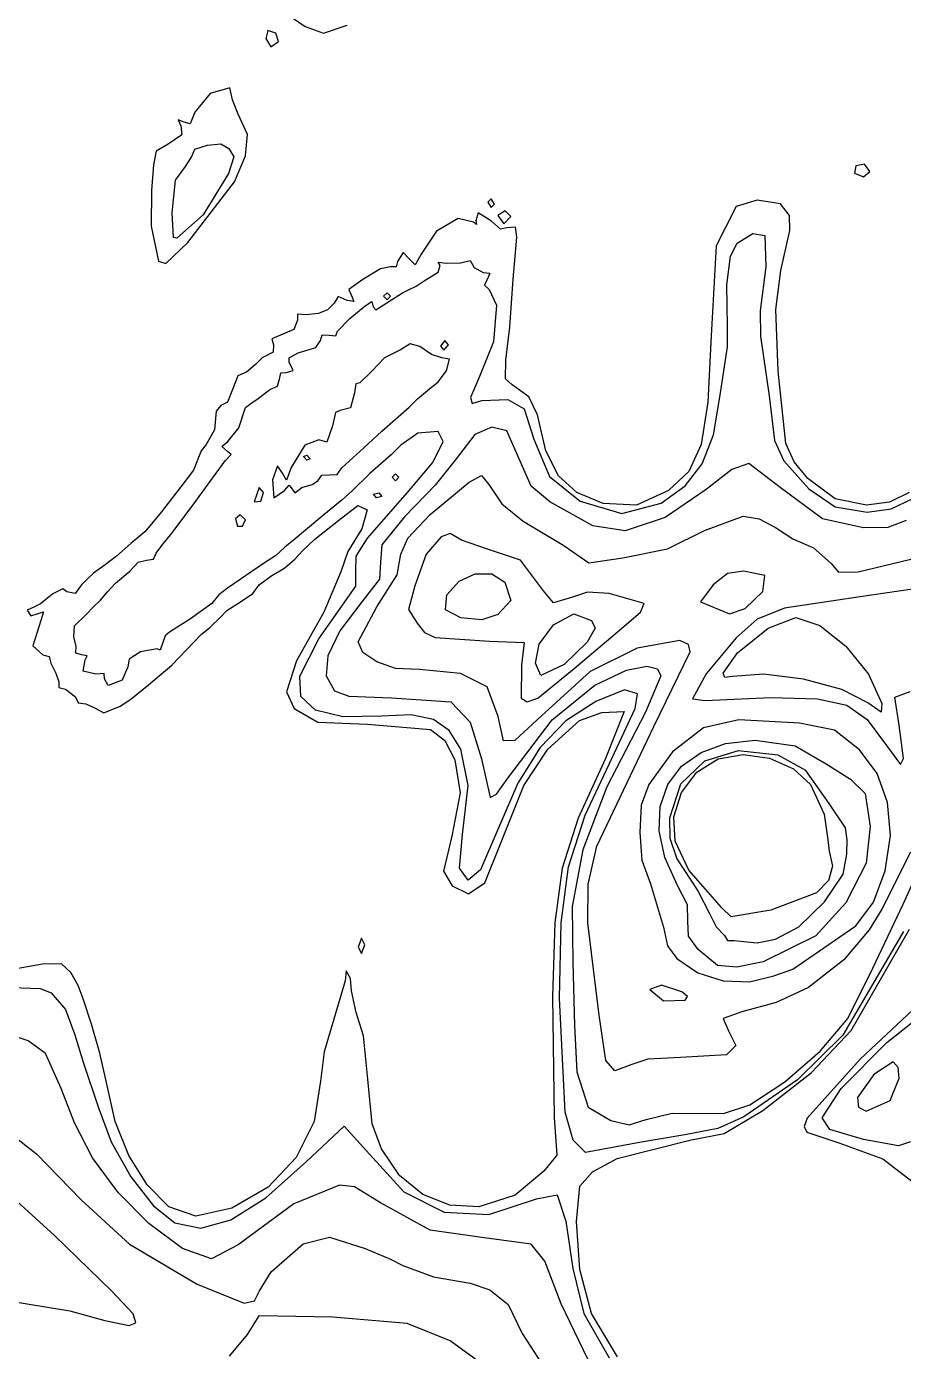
# Model space of a CAD drawing. Extents: x 7 to 148, y 2 to 114.
# Drawn here: x 38.09 to 59.85, y 20.83 to 53.68 of the extents above; entities that cross this region are included whole.
import ezdxf

# ---------------------------------------------------------------- set-up
doc = ezdxf.new("R2010")
doc.units = 0

msp = doc.modelspace()

# ---------------------------------------------------------------- linework, layer by layer
at = {"layer": 'Image'}
for p, q in [((44.68796, 53.895171), (45.002229, 53.676271)), ((44.077762, 53.578804), (44.026611, 53.382099)), ((44.271782, 53.516349), (44.077762, 53.578804)), ((45.002229, 53.676271), (45.453015, 53.514683)), ((45.453015, 53.514683), (46.04525, 53.712336)), ((44.026611, 53.382099), (44.150725, 53.171888)), ((44.150725, 53.171888), (44.337938, 53.305979)), ((44.337938, 53.305979), (44.271782, 53.516349)), ((44.337938, 53.305979), (44.337938, 53.305979)), ((42.648252, 52.015204), (42.26261, 51.55899)), ((43.128945, 52.161628), (42.648252, 52.015204)), ((43.201816, 51.864115), (43.128945, 52.161628)), ((43.337947, 51.509495), (43.201816, 51.864115)), ((41.995691, 51.306025), (41.853504, 51.364215)), ((41.853504, 51.364215), (41.9124, 51.220909)), ((42.151011, 51.266451), (41.995691, 51.306025)), ((42.26261, 51.55899), (42.151011, 51.266451)), ((43.567004, 51.000551), (43.337947, 51.509495)), ((41.94326, 50.989718), (41.604843, 50.758537)), ((41.9124, 51.220909), (41.94326, 50.989718)), ((43.518021, 50.471148), (43.567004, 51.000551)), ((41.604843, 50.758537), (41.306267, 50.584853)), ((42.179488, 50.437711), (42.267444, 50.640341)), ((42.267444, 50.640341), (42.577662, 50.74131)), ((42.577662, 50.74131), (42.910739, 50.771297)), ((42.910739, 50.771297), (43.111085, 50.652259)), ((43.111085, 50.652259), (43.229495, 50.45142)), ((41.306267, 50.584853), (41.236377, 50.249437)), ((42.03246, 50.207103), (42.179488, 50.437711)), ((43.229495, 50.45142), (43.101137, 50.031161)), ((43.244209, 49.827401), (43.518021, 50.471148)), ((41.236377, 50.249437), (41.192766, 49.614437)), ((41.781959, 49.8725), (42.03246, 50.207103)), ((43.101137, 50.031161), (42.470236, 49.008842)), ((58.663749, 50.225705), (58.627034, 50.045147)), ((58.627034, 50.045147), (58.852156, 49.956133)), ((58.879901, 50.263338), (58.663749, 50.225705)), ((58.852156, 49.956133), (59.012592, 50.082763)), ((59.012592, 50.082763), (58.879901, 50.263338)), ((59.012592, 50.082763), (59.012592, 50.082763)), ((41.192766, 49.614437), (41.178691, 48.72945)), ((41.702967, 49.06297), (41.781959, 49.8725)), ((42.09175, 48.323272), (43.244209, 49.827401)), ((49.614604, 49.402771), (49.529938, 49.323102)), ((49.529938, 49.323102), (49.614604, 49.191105)), ((49.699271, 49.270776), (49.614604, 49.402771)), ((56.214048, 49.370823), (55.692266, 49.216825)), ((56.796286, 49.283756), (56.214048, 49.370823)), ((57.020261, 48.996024), (56.796286, 49.283756)), ((41.732608, 48.450272), (41.702967, 49.06297)), ((42.470236, 49.008842), (41.815888, 48.429106)), ((49.296874, 49.063413), (49.232845, 48.865003)), ((49.62537, 48.854261), (49.296874, 49.063413)), ((49.614604, 49.191105), (49.699271, 49.270776)), ((49.699271, 49.270776), (49.699271, 49.270776)), ((49.959478, 49.106438), (49.783937, 48.993551)), ((49.783937, 48.993551), (49.927246, 48.786555)), ((49.927246, 48.786555), (50.107644, 48.965288)), ((50.107644, 48.965288), (49.959478, 49.106438)), ((50.107644, 48.965288), (50.107644, 48.965288)), ((55.692266, 49.216825), (55.200197, 48.238923)), ((57.026728, 48.620121), (57.020261, 48.996024)), ((41.178691, 48.72945), (41.363544, 47.857606)), ((48.792904, 48.919729), (48.259937, 48.607546)), ((49.179352, 48.831235), (48.792904, 48.919729)), ((49.254111, 48.774349), (49.179352, 48.831235)), ((49.232845, 48.865003), (49.254111, 48.774349)), ((49.851307, 48.653088), (49.62537, 48.854261)), ((50.001861, 48.688273), (49.851307, 48.653088)), ((50.222839, 48.704933), (50.001861, 48.688273)), ((50.250027, 48.455934), (50.222839, 48.704933)), ((41.540198, 47.801793), (42.09175, 48.323272)), ((41.815888, 48.429106), (41.732595, 48.450272)), ((41.732595, 48.450272), (41.732608, 48.450272)), ((42.09175, 48.323272), (42.09175, 48.323272)), ((48.259937, 48.607546), (47.878937, 48.038115)), ((50.162177, 47.413078), (50.250027, 48.455934)), ((55.556547, 47.988096), (55.715428, 48.307265)), ((55.715428, 48.307265), (56.10694, 48.549684)), ((56.10694, 48.549684), (56.405775, 48.497521)), ((56.405775, 48.497521), (56.432491, 47.720614)), ((56.803565, 47.628041), (57.026728, 48.620121)), ((47.434438, 48.072802), (47.292772, 47.856995)), ((47.582604, 47.921069), (47.434438, 48.072802)), ((47.878937, 48.038115), (47.730771, 47.768534)), ((55.200197, 48.238923), (55.07433, 46.00629)), ((55.464294, 47.278506), (55.556547, 47.988096)), ((41.363544, 47.857606), (41.540198, 47.801793)), ((46.867039, 47.673708), (46.43447, 47.410731)), ((47.111509, 47.718332), (46.867039, 47.673708)), ((47.261225, 47.71682), (47.111509, 47.718332)), ((47.292772, 47.856995), (47.261225, 47.71682)), ((47.730771, 47.768534), (47.582604, 47.921069)), ((48.352702, 47.751784), (48.301172, 47.834717)), ((48.301172, 47.834717), (48.517834, 47.814344)), ((48.304071, 47.585841), (48.352702, 47.751784)), ((48.517834, 47.814344), (48.856021, 47.818948)), ((48.856021, 47.818948), (49.095715, 47.876354)), ((49.095715, 47.876354), (49.191242, 47.70445)), ((49.191242, 47.70445), (49.419842, 47.582445)), ((56.432491, 47.720614), (56.287356, 46.633341)), ((46.43447, 47.410731), (46.081613, 47.155157)), ((47.751911, 47.242173), (47.957346, 47.376788)), ((47.957346, 47.376788), (48.304071, 47.585841)), ((49.419842, 47.582445), (49.57965, 47.561282)), ((49.546842, 47.480845), (49.449211, 47.267751)), ((49.57965, 47.561282), (49.546842, 47.480845)), ((50.082554, 46.227746), (50.162177, 47.413078)), ((56.67722, 46.660206), (56.803565, 47.628041)), ((45.822145, 46.983399), (45.71994, 46.820404)), ((46.040262, 46.88955), (45.822145, 46.983399)), ((46.081613, 47.155157), (46.164439, 46.966052)), ((46.752081, 46.651436), (47.413244, 47.073208)), ((46.947608, 46.989774), (47.032274, 47.074441)), ((47.032274, 46.905108), (46.947608, 46.989774)), ((46.947608, 46.989774), (46.947608, 46.989774)), ((47.032274, 47.074441), (47.116941, 46.989774)), ((47.116941, 46.989774), (47.032274, 46.905108)), ((47.413244, 47.073208), (47.582578, 47.159118)), ((47.582578, 47.159118), (47.751911, 47.242173)), ((49.449211, 47.267751), (49.567056, 47.159112)), ((49.567056, 47.159112), (49.746967, 46.771678)), ((55.481042, 46.250241), (55.464294, 47.278506)), ((45.555602, 46.651071), (45.335876, 46.561449)), ((45.71994, 46.820404), (45.555602, 46.651071)), ((46.205362, 46.858808), (46.040262, 46.88955)), ((46.106752, 46.436677), (46.491998, 46.754634)), ((46.164439, 46.966052), (46.205362, 46.858808)), ((46.491998, 46.754634), (46.656873, 46.859306)), ((46.656873, 46.859306), (46.689962, 46.729935)), ((46.689962, 46.729935), (46.752081, 46.651436)), ((49.746967, 46.771678), (49.674488, 45.865081)), ((56.73276, 45.13002), (56.67722, 46.660206)), ((44.812026, 46.401331), (44.718535, 46.170345)), ((44.812782, 46.5469), (44.812026, 46.401331)), ((45.022203, 46.528553), (44.812782, 46.5469)), ((45.335876, 46.561449), (45.022203, 46.528553)), ((45.80458, 46.122254), (46.106752, 46.436677)), ((56.287356, 46.633341), (56.299606, 45.998342)), ((44.718535, 46.170345), (44.173549, 45.934804)), ((45.381247, 45.898298), (45.421212, 46.033074)), ((45.421212, 46.033074), (45.592913, 46.023686)), ((45.592913, 46.023686), (45.761291, 46.012451)), ((45.761291, 46.012451), (45.80458, 46.122254)), ((49.98007, 45.403864), (50.082554, 46.227746)), ((55.07433, 46.00629), (54.993829, 44.368346)), ((55.476253, 45.740998), (55.481042, 46.250241)), ((56.299606, 45.998342), (56.515463, 44.523278)), ((44.173549, 45.934804), (44.217108, 45.782897)), ((44.217108, 45.782897), (44.209055, 45.60463)), ((44.830113, 45.586995), (45.264587, 45.719786)), ((45.264587, 45.719786), (45.381247, 45.898298)), ((47.609623, 45.812514), (47.363979, 45.664287)), ((47.849129, 45.743173), (47.609623, 45.812514)), ((48.136252, 45.545082), (47.849129, 45.743173)), ((48.469304, 45.89051), (48.357687, 45.756831)), ((48.357687, 45.756831), (48.442353, 45.653582)), ((48.442353, 45.653582), (48.556272, 45.790332)), ((48.556272, 45.790332), (48.469304, 45.89051)), ((48.556272, 45.790332), (48.556272, 45.790332)), ((49.674488, 45.865081), (49.324978, 45.001986)), ((55.288557, 44.492116), (55.476253, 45.740998)), ((43.931576, 45.465739), (43.772609, 45.302031)), ((44.209055, 45.60463), (43.931576, 45.465739)), ((44.603683, 45.462374), (44.830113, 45.586995)), ((44.608106, 45.358395), (44.603683, 45.462374)), ((44.699643, 45.153823), (44.608106, 45.358395)), ((46.970494, 45.466197), (46.65269, 45.129885)), ((47.363979, 45.664287), (46.970494, 45.466197)), ((48.391934, 45.465776), (48.136252, 45.545082)), ((48.583629, 45.431663), (48.391934, 45.465776)), ((48.505655, 45.139744), (48.583629, 45.431663)), ((49.970032, 44.942442), (49.98007, 45.403864)), ((43.333072, 45.016273), (43.198551, 44.682573)), ((43.542139, 45.111531), (43.333072, 45.016273)), ((43.772609, 45.302031), (43.542139, 45.111531)), ((44.365248, 44.935912), (44.398962, 45.096053)), ((44.398962, 45.096053), (44.534581, 45.102588)), ((44.534581, 45.102588), (44.699643, 45.153823)), ((46.65269, 45.129885), (46.354635, 44.842609)), ((48.296968, 44.87311), (48.505655, 45.139744)), ((56.928162, 43.33967), (56.73276, 45.13002)), ((43.198551, 44.682573), (43.072822, 44.364448)), ((44.122253, 44.676356), (44.314824, 44.758646)), ((44.314824, 44.758646), (44.365248, 44.935912)), ((46.254709, 44.818623), (46.227942, 44.596203)), ((46.354635, 44.842609), (46.254709, 44.818623)), ((47.789124, 44.447822), (48.088436, 44.699724)), ((48.088436, 44.699724), (48.296968, 44.87311)), ((49.324978, 45.001986), (49.106578, 44.484623)), ((50.134007, 44.798162), (49.970032, 44.942442)), ((50.550922, 44.500433), (50.134007, 44.798162)), ((43.072822, 44.364448), (42.911963, 44.280407)), ((43.653417, 44.331498), (43.833754, 44.453757)), ((43.833754, 44.453757), (44.122253, 44.676356)), ((46.227942, 44.596203), (46.122977, 44.226825)), ((47.582607, 44.241929), (47.789124, 44.447822)), ((49.106578, 44.484623), (49.145474, 44.332379)), ((49.145474, 44.332379), (49.387817, 44.4066)), ((49.387817, 44.4066), (50.025745, 44.433569)), ((50.025745, 44.433569), (50.438185, 44.20301)), ((50.761923, 44.047918), (50.550922, 44.500433)), ((54.993829, 44.368346), (54.826818, 43.315326)), ((55.129069, 43.555302), (55.288557, 44.492116)), ((56.515463, 44.523278), (56.642895, 43.413438)), ((42.790707, 44.14434), (42.751415, 43.679941)), ((42.911963, 44.280407), (42.790707, 44.14434)), ((43.359036, 43.732094), (43.518583, 44.233298)), ((43.518583, 44.233298), (43.653417, 44.331498)), ((45.751833, 44.108534), (45.678395, 43.778155)), ((45.866402, 44.157694), (45.751833, 44.108534)), ((46.122977, 44.226825), (45.866402, 44.157694)), ((47.24394, 43.941778), (47.582607, 44.241929)), ((50.438185, 44.20301), (50.674627, 43.451617)), ((50.974396, 43.162142), (50.761923, 44.047918)), ((43.079229, 43.386373), (43.359036, 43.732094)), ((45.678395, 43.778155), (45.537594, 43.371987)), ((46.905274, 43.642672), (47.24394, 43.941778)), ((49.632133, 43.742489), (49.209853, 43.56758)), ((50.008155, 43.658019), (49.632133, 43.742489)), ((42.751415, 43.679941), (42.544023, 43.318106)), ((42.932012, 43.268123), (43.079229, 43.386373)), ((45.338734, 43.434117), (44.994379, 43.296542)), ((45.537594, 43.371987), (45.338734, 43.434117)), ((46.457116, 43.229658), (46.905274, 43.642672)), ((47.798737, 43.595306), (47.376563, 43.299116)), ((48.304805, 43.641503), (47.798737, 43.595306)), ((48.167848, 42.870919), (48.425848, 43.388821)), ((48.425848, 43.388821), (48.304805, 43.641503)), ((49.209853, 43.56758), (48.724081, 42.923501)), ((50.338191, 42.898945), (50.008155, 43.658019)), ((50.674627, 43.451617), (51.061064, 42.522613)), ((54.850907, 42.837024), (55.129069, 43.555302)), ((56.642895, 43.413438), (56.877804, 42.909772)), ((42.417944, 43.155969), (42.234124, 42.675154)), ((42.544023, 43.318106), (42.417944, 43.155969)), ((43.074097, 43.140226), (42.932012, 43.268123)), ((43.015812, 42.91418), (43.164354, 43.064469)), ((43.164354, 43.064469), (43.074097, 43.140226)), ((44.994379, 43.296542), (44.650098, 42.745871)), ((44.957943, 43.015444), (45.04261, 43.052779)), ((45.04261, 43.052779), (45.127276, 42.963117)), ((45.913374, 42.733192), (46.457116, 43.229658)), ((47.138827, 43.063473), (46.608925, 42.592656)), ((47.376563, 43.299116), (47.138827, 43.063473)), ((51.286235, 42.542864), (50.974396, 43.162142)), ((54.826818, 43.315326), (54.518498, 42.649007)), ((57.131445, 42.884635), (56.928162, 43.33967)), ((42.663226, 42.419407), (43.015812, 42.91418)), ((44.314723, 42.78607), (44.190092, 42.437743)), ((44.434664, 42.60828), (44.314723, 42.78607)), ((44.650098, 42.745871), (44.536552, 42.429887)), ((45.04261, 42.925779), (44.957943, 43.015444)), ((44.957943, 43.015444), (44.957943, 43.015444)), ((45.127276, 42.963117), (45.04261, 42.925779)), ((45.792764, 42.575044), (45.913374, 42.733192)), ((47.536789, 42.121457), (48.167848, 42.870919)), ((48.724081, 42.923501), (48.225109, 42.30538)), ((50.610985, 42.283883), (50.338191, 42.898945)), ((54.427573, 42.289467), (54.850907, 42.837024)), ((56.009393, 42.841113), (55.585647, 42.69819)), ((56.787047, 42.246756), (56.009393, 42.841113)), ((56.877804, 42.909772), (57.49489, 42.216428)), ((57.474659, 42.474078), (57.131445, 42.884635)), ((42.234124, 42.675154), (41.916403, 42.268859)), ((42.170874, 41.75701), (42.663226, 42.419407)), ((44.190092, 42.437743), (44.223283, 41.995825)), ((44.536552, 42.429887), (44.434664, 42.60828)), ((45.174621, 42.325006), (45.311413, 42.413009)), ((45.311413, 42.413009), (45.413212, 42.557817)), ((45.413212, 42.557817), (45.600396, 42.564967)), ((45.600396, 42.564967), (45.792764, 42.575044)), ((46.608925, 42.592656), (46.166379, 42.168006)), ((47.159274, 42.502446), (47.24394, 42.587113)), ((47.24394, 42.41778), (47.159274, 42.502446)), ((47.159274, 42.502446), (47.159274, 42.502446)), ((47.24394, 42.587113), (47.328607, 42.502446)), ((47.328607, 42.502446), (47.24394, 42.41778)), ((48.100353, 41.580131), (49.072675, 42.384464)), ((49.072675, 42.384464), (49.37308, 42.54478)), ((49.37308, 42.54478), (49.557311, 42.32352)), ((51.061064, 42.522613), (51.82402, 41.909529)), ((51.743443, 42.128237), (51.286235, 42.542864)), ((54.518498, 42.649007), (54.014066, 42.17117)), ((55.585647, 42.69819), (54.948587, 42.203703)), ((58.153719, 41.965621), (57.474659, 42.474078)), ((41.916403, 42.268859), (41.740611, 42.039439)), ((43.857278, 42.248447), (43.737541, 41.89803)), ((43.970186, 42.127638), (43.857278, 42.248447)), ((43.902753, 41.913428), (43.970186, 42.127638)), ((43.970186, 42.127638), (43.970186, 42.127638)), ((44.223283, 41.995825), (44.484522, 42.178404)), ((44.484522, 42.178404), (44.601611, 42.308988)), ((44.484522, 42.178404), (44.484522, 42.178404)), ((44.601611, 42.308988), (44.669476, 42.216144)), ((44.669476, 42.216144), (44.746826, 42.120997)), ((44.746826, 42.120997), (44.917499, 42.250222)), ((44.917499, 42.250222), (45.174621, 42.325006)), ((46.166379, 42.168006), (45.92061, 41.947248)), ((46.548804, 40.989534), (47.536789, 42.121457)), ((46.69446, 42.080495), (46.826458, 42.117833)), ((46.773276, 41.994447), (46.69446, 42.080495)), ((46.69446, 42.080495), (46.69446, 42.080495)), ((46.826458, 42.117833), (46.899675, 42.028922)), ((48.225109, 42.30538), (47.462399, 41.522812)), ((49.557311, 42.32352), (49.881383, 41.844331)), ((51.073827, 41.896266), (50.610985, 42.283883)), ((52.392025, 41.856414), (51.743443, 42.128237)), ((54.014066, 42.17117), (53.220887, 41.814663)), ((53.832568, 41.864815), (54.427573, 42.289467)), ((54.948587, 42.203703), (53.929564, 41.505836)), ((57.833391, 41.47129), (56.787047, 42.246756)), ((57.49489, 42.216428), (58.150472, 41.766093)), ((59.989466, 42.128362), (59.498383, 41.888014)), ((41.740611, 42.039439), (41.403911, 41.605042)), ((41.696826, 41.115074), (42.170874, 41.75701)), ((43.737541, 41.89803), (43.902753, 41.913428)), ((45.92061, 41.947248), (45.465927, 41.571125)), ((45.833885, 41.435783), (46.309023, 41.799779)), ((46.309023, 41.799779), (46.535321, 41.699813)), ((46.899675, 42.028922), (46.773276, 41.994447)), ((49.881383, 41.844331), (50.41178, 41.413642)), ((52.138906, 41.298862), (51.073827, 41.896266)), ((51.82402, 41.909529), (52.85521, 41.603754)), ((53.220887, 41.814663), (52.392025, 41.856414)), ((52.85521, 41.603754), (53.832568, 41.864815)), ((58.150472, 41.766093), (58.943565, 41.638853)), ((58.927923, 41.808152), (58.153719, 41.965621)), ((59.498383, 41.888014), (58.927923, 41.808152)), ((59.543559, 41.718922), (60.058006, 41.965136)), ((41.403911, 41.605042), (41.022054, 41.151237)), ((43.391612, 41.571114), (43.269414, 41.469101)), ((43.269414, 41.469101), (43.318754, 41.291196)), ((43.518612, 41.449112), (43.391612, 41.571114)), ((43.448313, 41.287476), (43.518612, 41.449112)), ((43.518612, 41.449112), (43.518612, 41.449112)), ((45.465927, 41.571125), (45.011241, 41.195004)), ((45.236928, 40.971818), (45.833885, 41.435783)), ((46.535321, 41.699813), (46.409643, 41.222588)), ((47.462399, 41.522812), (46.905444, 40.829239)), ((47.544578, 40.993585), (48.100353, 41.580131)), ((50.41178, 41.413642), (51.420888, 40.813277)), ((53.929564, 41.505836), (52.937703, 41.176833)), ((54.904423, 41.181497), (55.867168, 41.538746)), ((55.867168, 41.538746), (56.26536, 41.475569)), ((56.26536, 41.475569), (56.667387, 41.253615)), ((58.850763, 41.246595), (57.833391, 41.47129)), ((58.943565, 41.638853), (59.543559, 41.718922)), ((59.912492, 41.428192), (59.453946, 41.258606)), ((41.022054, 41.151237), (40.672773, 40.863932)), ((41.449017, 40.809126), (41.696826, 41.115074)), ((43.318754, 41.291196), (43.448313, 41.287476)), ((45.011241, 41.195004), (44.754045, 40.978459)), ((46.409643, 41.222588), (46.058971, 40.659644)), ((48.601622, 41.111399), (48.379068, 41.023412)), ((48.877934, 40.943343), (48.601622, 41.111399)), ((52.937703, 41.176833), (52.138906, 41.298862)), ((53.989499, 40.731472), (54.904423, 41.181497)), ((56.667387, 41.253615), (57.101131, 40.978448)), ((59.453946, 41.258606), (58.850763, 41.246595)), ((40.672773, 40.863932), (40.323963, 40.548009)), ((41.301986, 40.618626), (41.449017, 40.809126)), ((44.500045, 40.766793), (44.266387, 40.555126)), ((44.754045, 40.978459), (44.500045, 40.766793)), ((44.943309, 40.68378), (45.236928, 40.971818)), ((46.269407, 40.547907), (46.548804, 40.989534)), ((46.905444, 40.829239), (46.869212, 40.395191)), ((47.373613, 40.597449), (47.544578, 40.993585)), ((48.379068, 41.023412), (48.003287, 40.598494)), ((49.520966, 40.724449), (48.877934, 40.943343)), ((51.420888, 40.813277), (52.039439, 40.385674)), ((57.101131, 40.978448), (57.616286, 40.750405)), ((57.616286, 40.750405), (58.050476, 40.36333)), ((40.323963, 40.548009), (40.038782, 40.329013)), ((40.853837, 40.40007), (41.063266, 40.448618)), ((41.063266, 40.448618), (41.235859, 40.472776)), ((41.235859, 40.472776), (41.301986, 40.618626)), ((44.266387, 40.555126), (43.993173, 40.383179)), ((44.500059, 40.258746), (44.742422, 40.470412)), ((44.742422, 40.470412), (44.943309, 40.68378)), ((46.058971, 40.659644), (45.887558, 40.156452)), ((46.2587, 40.162691), (46.269407, 40.547907)), ((47.284467, 40.087193), (47.373613, 40.597449)), ((48.003287, 40.598494), (47.720256, 39.811336)), ((50.342941, 40.445758), (49.520966, 40.724449)), ((50.914739, 39.687283), (50.342941, 40.445758)), ((52.039439, 40.385674), (52.880156, 40.506559)), ((52.880156, 40.506559), (53.989499, 40.731472)), ((58.719418, 40.15899), (60.029652, 40.469424)), ((39.747746, 40.121665), (39.575907, 39.962413)), ((40.038782, 40.329013), (39.747746, 40.121665)), ((40.299531, 39.877794), (40.650186, 40.173452)), ((40.650186, 40.173452), (40.853837, 40.40007)), ((43.993173, 40.383179), (43.077068, 39.753246)), ((44.14956, 40.047079), (44.500059, 40.258746)), ((45.887558, 40.156452), (45.460656, 39.15808)), ((46.256121, 39.799423), (46.2587, 40.162691)), ((46.776951, 39.291009), (47.284467, 40.087193)), ((46.869212, 40.395191), (46.845635, 39.978019)), ((48.819324, 39.928063), (49.222198, 40.107041)), ((49.222198, 40.107041), (49.631225, 40.105831)), ((49.631225, 40.105831), (49.951154, 39.903577)), ((55.476607, 40.118299), (55.121008, 39.838455)), ((55.879776, 40.174116), (55.476607, 40.118299)), ((56.402824, 40.06377), (55.879776, 40.174116)), ((58.050476, 40.36333), (58.234403, 40.148098)), ((58.234403, 40.148098), (58.719418, 40.15899)), ((39.454614, 39.838392), (39.29259, 39.623543)), ((39.575907, 39.962413), (39.454614, 39.838392)), ((40.097165, 39.666127), (40.299531, 39.877794)), ((43.077068, 39.753246), (42.85816, 39.584734)), ((43.702402, 39.623746), (43.857275, 39.835413)), ((43.857275, 39.835413), (44.14956, 40.047079)), ((46.026099, 39.474283), (46.256121, 39.799423)), ((46.845635, 39.978019), (46.405818, 39.412117)), ((47.720256, 39.811336), (47.56725, 39.221413)), ((48.517849, 39.589753), (48.819324, 39.928063)), ((49.951154, 39.903577), (50.101297, 39.444366)), ((55.121008, 39.838455), (54.805789, 39.415123)), ((56.353107, 39.669069), (56.402824, 40.06377)), ((38.738007, 39.614335), (38.438616, 39.361383)), ((38.990827, 39.735266), (38.738007, 39.614335)), ((39.085137, 39.66658), (38.990827, 39.735266)), ((39.29259, 39.623543), (39.085137, 39.66658)), ((39.753834, 39.294269), (39.92436, 39.454461)), ((39.92436, 39.454461), (40.097165, 39.666127)), ((42.85816, 39.584734), (42.682149, 39.369794)), ((43.39961, 39.41208), (43.702402, 39.623746)), ((45.336584, 38.498553), (46.026099, 39.474283)), ((48.485091, 39.218728), (48.517849, 39.589753)), ((50.101297, 39.444366), (49.783937, 39.098972)), ((51.160209, 39.387567), (50.914739, 39.687283)), ((51.637537, 39.534495), (51.160209, 39.387567)), ((52.004991, 39.657076), (51.637537, 39.534495)), ((52.544329, 39.617296), (52.004991, 39.657076)), ((53.412632, 39.372517), (52.544329, 39.617296)), ((55.919702, 39.247245), (56.353107, 39.669069)), ((58.716251, 39.532381), (56.89592, 39.253632)), ((60.072616, 39.724955), (58.716251, 39.532381)), ((38.269282, 39.28508), (38.106048, 39.211398)), ((38.106048, 39.211398), (38.194083, 39.067564)), ((38.194083, 39.067564), (38.353949, 39.115747)), ((38.438616, 39.361383), (38.269282, 39.28508)), ((38.353949, 39.115747), (38.50963, 39.166518)), ((38.50963, 39.166518), (38.403019, 38.821285)), ((39.281709, 38.818977), (39.55763, 39.09594)), ((39.55763, 39.09594), (39.753834, 39.294269)), ((42.682149, 39.369794), (42.153366, 38.99552)), ((42.901678, 39.032102), (43.058454, 39.200414)), ((43.058454, 39.200414), (43.39961, 39.41208)), ((45.460656, 39.15808), (44.788581, 37.950918)), ((46.405818, 39.412117), (45.863061, 38.693848)), ((46.313802, 38.420925), (46.776951, 39.291009)), ((47.56725, 39.221413), (47.779803, 38.884705)), ((48.861373, 39.021098), (48.485091, 39.218728)), ((49.783937, 39.098972), (49.382391, 38.971029)), ((51.16537, 38.840618), (51.663057, 39.115239)), ((51.663057, 39.115239), (52.107124, 38.952137)), ((52.907115, 38.800642), (53.319439, 39.154843)), ((53.319439, 39.154843), (53.412632, 39.372517)), ((54.805789, 39.415123), (55.528468, 39.120562)), ((55.528468, 39.120562), (55.919702, 39.247245)), ((55.919702, 39.247245), (55.919702, 39.247245)), ((56.89592, 39.253632), (56.213323, 38.988327)), ((38.403019, 38.821285), (38.241887, 38.321881)), ((39.263956, 38.544602), (39.281709, 38.818977)), ((42.153366, 38.99552), (41.636366, 38.66222)), ((42.417944, 38.603332), (42.637802, 38.780198)), ((42.637802, 38.780198), (42.901678, 39.032102)), ((47.779803, 38.884705), (47.960569, 38.656671)), ((49.382391, 38.971029), (48.861373, 39.021098)), ((48.861373, 39.021098), (48.861373, 39.021098)), ((50.810482, 38.365959), (51.16537, 38.840618)), ((51.672089, 37.761119), (52.907115, 38.800642)), ((52.107124, 38.952137), (52.197993, 38.758503)), ((56.213323, 38.988327), (55.692004, 38.524978)), ((56.485234, 38.762926), (57.174468, 39.030324)), ((57.174468, 39.030324), (57.770831, 38.828938)), ((57.770831, 38.828938), (58.418016, 38.313422)), ((39.318277, 38.304456), (39.263956, 38.544602)), ((41.528334, 38.570828), (41.403532, 38.216308)), ((41.636366, 38.66222), (41.528334, 38.570828)), ((41.690952, 37.843246), (42.417944, 38.603332)), ((44.868125, 37.570984), (45.336584, 38.498553)), ((45.863061, 38.693848), (45.566242, 38.077776)), ((47.960569, 38.656671), (48.22827, 38.529476)), ((48.22827, 38.529476), (49.571477, 38.442648)), ((49.571477, 38.442648), (50.437214, 38.406064)), ((52.197993, 38.758503), (51.995706, 38.411289)), ((54.293662, 38.4542), (53.241132, 38.264345)), ((54.510105, 38.354916), (54.293662, 38.4542)), ((55.692004, 38.524978), (54.952477, 37.628858)), ((55.730033, 38.1534), (56.485234, 38.762926)), ((38.241887, 38.321881), (38.490818, 38.099748)), ((39.311923, 38.138142), (39.318277, 38.304456)), ((39.455789, 38.099796), (39.311923, 38.138142)), ((40.911885, 38.173874), (40.631143, 37.994705)), ((41.330121, 38.248327), (40.911885, 38.173874)), ((41.403532, 38.216308), (41.330121, 38.248327)), ((46.430054, 38.158904), (46.313802, 38.420925)), ((46.778274, 37.930452), (46.430054, 38.158904)), ((50.437214, 38.406064), (50.369795, 37.844203)), ((50.715269, 37.893686), (50.810482, 38.365959)), ((51.995706, 38.411289), (51.425362, 37.862886)), ((53.241132, 38.264345), (52.074698, 37.691153)), ((53.655313, 36.321788), (54.553594, 38.176932)), ((54.553594, 38.176932), (54.510105, 38.354916)), ((55.374978, 37.642399), (55.730033, 38.1534)), ((58.418016, 38.313422), (58.977703, 37.622098)), ((38.490818, 38.099748), (38.650367, 38.05733)), ((38.650367, 38.05733), (38.692615, 37.897141)), ((38.692615, 37.897141), (38.813043, 37.648319)), ((39.589761, 38.076229), (39.455789, 38.099796)), ((39.49218, 37.694673), (39.540162, 37.973876)), ((39.540162, 37.973876), (39.589761, 38.076229)), ((40.604921, 37.804434), (40.458543, 37.474348)), ((40.631143, 37.994705), (40.604921, 37.804434)), ((41.115801, 37.356413), (41.690952, 37.843246)), ((44.788581, 37.950918), (44.534608, 37.185035)), ((45.566242, 38.077776), (45.519404, 37.577036)), ((47.240761, 37.761701), (46.778274, 37.930452)), ((50.369795, 37.844203), (50.358915, 37.028009)), ((50.84836, 37.591786), (50.715269, 37.893686)), ((50.715269, 37.893686), (50.715269, 37.893686)), ((51.425362, 37.862886), (50.84836, 37.591786)), ((52.974726, 37.72447), (53.480093, 37.816322)), ((53.480093, 37.816322), (53.744575, 37.75705)), ((38.813043, 37.648319), (38.887835, 37.427596)), ((39.804406, 37.623658), (39.49218, 37.694673)), ((40.015268, 37.638823), (39.804406, 37.623658)), ((40.022695, 37.506982), (40.015268, 37.638823)), ((40.115433, 37.338122), (40.022695, 37.506982)), ((40.458543, 37.474348), (40.115433, 37.338122)), ((44.893416, 37.070699), (44.868125, 37.570984)), ((45.519404, 37.577036), (45.726589, 37.204762)), ((47.836606, 37.739079), (47.240761, 37.761701)), ((48.858043, 37.640504), (47.836606, 37.739079)), ((49.515314, 37.311018), (48.858043, 37.640504)), ((50.771409, 37.023287), (51.672089, 37.761119)), ((52.074698, 37.691153), (50.867254, 36.586561)), ((52.189251, 37.351613), (52.974726, 37.72447)), ((53.827341, 37.577794), (53.441736, 36.682335)), ((53.744575, 37.75705), (53.827341, 37.577794)), ((54.952477, 37.628858), (54.609923, 37.011995)), ((55.415613, 37.541865), (55.374978, 37.642399)), ((55.604763, 37.559213), (55.415613, 37.541865)), ((56.372415, 37.620264), (55.604763, 37.559213)), ((57.367327, 37.497186), (56.372415, 37.620264)), ((58.319035, 37.24247), (57.367327, 37.497186)), ((58.977703, 37.622098), (59.311574, 36.893287)), ((38.887835, 37.427596), (38.89283, 37.286899)), ((38.89283, 37.286899), (39.057851, 37.253083)), ((39.057851, 37.253083), (39.300646, 37.062583)), ((40.67944, 36.999083), (41.115801, 37.356413)), ((44.534608, 37.185035), (44.725108, 36.770422)), ((45.726589, 37.204762), (46.085858, 37.073778)), ((49.790822, 36.573723), (49.515314, 37.311018)), ((51.133041, 36.490812), (52.189251, 37.351613)), ((52.92335, 37.23399), (52.215971, 36.947542)), ((53.247802, 37.135105), (52.92335, 37.23399)), ((53.188273, 36.766968), (53.247802, 37.135105)), ((58.957078, 36.908606), (58.319035, 37.24247)), ((59.632332, 37.05191), (60.014663, 37.193356)), ((39.300646, 37.062583), (39.370018, 36.914487)), ((39.370018, 36.914487), (39.560532, 36.888024)), ((39.560532, 36.888024), (39.793281, 36.782191)), ((40.006746, 36.664723), (40.40905, 36.82975)), ((40.40905, 36.82975), (40.67944, 36.999083)), ((45.259148, 36.728974), (44.893416, 37.070699)), ((46.085858, 37.073778), (47.143097, 37.037384)), ((47.143097, 37.037384), (48.616624, 36.931321)), ((48.616624, 36.931321), (49.096679, 36.430182)), ((50.358915, 37.028009), (50.508604, 36.931647)), ((50.508604, 36.931647), (50.771409, 37.023287)), ((50.771409, 37.023287), (50.771409, 37.023287)), ((52.215971, 36.947542), (51.465414, 36.463604)), ((54.609923, 37.011995), (54.927423, 36.968532)), ((54.927423, 36.968532), (56.557254, 37.041453)), ((56.557254, 37.041453), (57.709075, 37.009142)), ((57.709075, 37.009142), (58.436105, 36.856511)), ((58.436105, 36.856511), (58.940396, 36.500019)), ((59.288144, 36.675414), (58.957078, 36.908606)), ((58.957078, 36.908606), (58.957078, 36.908606)), ((59.311574, 36.893287), (59.288144, 36.675414)), ((59.736767, 36.357906), (59.632332, 37.05191)), ((39.793281, 36.782191), (40.006746, 36.664723)), ((44.725108, 36.770422), (45.316988, 36.428247)), ((45.933571, 36.561357), (45.259148, 36.728974)), ((46.884936, 36.583394), (45.933571, 36.561357)), ((47.634583, 36.61504), (46.884936, 36.583394)), ((48.182974, 36.501097), (47.634583, 36.61504)), ((48.577011, 36.222004), (48.182974, 36.501097)), ((49.920195, 35.968143), (49.790822, 36.573723)), ((50.026123, 35.043799), (51.133041, 36.490812)), ((50.867254, 36.586561), (50.206593, 35.97244)), ((51.019799, 35.76175), (51.806937, 36.470517)), ((51.806937, 36.470517), (52.359095, 36.6735)), ((52.359095, 36.6735), (52.916296, 36.694138)), ((52.916296, 36.694138), (52.453844, 35.532568)), ((53.441736, 36.682335), (52.485116, 34.829198)), ((52.672734, 35.674607), (53.188273, 36.766968)), ((55.763238, 36.487891), (54.882282, 36.288278)), ((57.264987, 36.4038), (55.763238, 36.487891)), ((58.940396, 36.500019), (59.424, 35.856121)), ((45.316988, 36.428247), (46.544301, 36.381406)), ((46.544301, 36.381406), (48.1107, 36.248082)), ((48.1107, 36.248082), (48.466916, 35.975526)), ((48.863593, 35.758202), (48.577011, 36.222004)), ((49.096679, 36.430182), (49.378236, 35.524131)), ((51.465414, 36.463604), (50.831213, 35.801772)), ((52.236299, 33.360191), (53.655313, 36.321788)), ((54.882282, 36.288278), (54.110559, 35.698992)), ((58.130693, 36.235479), (57.264987, 36.4038)), ((58.754642, 35.745933), (58.130693, 36.235479)), ((59.842592, 35.527155), (59.736759, 36.357906)), ((59.736759, 36.357906), (59.736767, 36.357906)), ((48.466916, 35.975526), (48.712469, 35.49454)), ((50.206593, 35.97244), (49.920195, 35.968143)), ((54.821754, 35.683042), (55.43293, 35.904969)), ((55.43293, 35.904969), (56.164356, 35.983121)), ((56.164356, 35.983121), (57.158377, 35.844503)), ((57.158377, 35.844503), (57.928397, 35.397443)), ((59.424, 35.856121), (59.768014, 35.37749)), ((48.712469, 35.49454), (48.842651, 34.67521)), ((49.041658, 34.864331), (48.863593, 35.758202)), ((49.378236, 35.524131), (49.587677, 34.565114)), ((50.831213, 35.801772), (50.279707, 34.918171)), ((50.422836, 34.860885), (51.019799, 35.76175)), ((52.453844, 35.532568), (51.773207, 34.05384)), ((51.950767, 34.126862), (52.672734, 35.674607)), ((54.110559, 35.698992), (53.526583, 34.883025)), ((54.340867, 35.336136), (54.821754, 35.683042)), ((54.722315, 35.188464), (55.246534, 35.522567)), ((55.74557, 35.721376), (54.911037, 35.465489)), ((55.246534, 35.522567), (55.864528, 35.628234)), ((56.73811, 35.614721), (55.74557, 35.721376)), ((55.864528, 35.628234), (56.524437, 35.536711)), ((56.524437, 35.536711), (57.118496, 35.278088)), ((57.425893, 35.229413), (56.73811, 35.614721)), ((59.194102, 35.159884), (58.754642, 35.745933)), ((59.768014, 35.37749), (59.842592, 35.527155)), ((59.838216, 31.918867), (61.465981, 35.517453)), ((54.000311, 34.883048), (54.340867, 35.336136)), ((54.911037, 35.465489), (54.315887, 34.894145)), ((54.341523, 34.6837), (54.722315, 35.188464)), ((57.118496, 35.278088), (57.538942, 34.882456)), ((58.004798, 34.41679), (57.425893, 35.229413)), ((57.928397, 35.397443), (58.53134, 35.01979)), ((59.451514, 34.440241), (59.194102, 35.159884)), ((48.904969, 33.646766), (49.041658, 34.864331)), ((49.750254, 34.645517), (50.026123, 35.043799)), ((50.279707, 34.918171), (49.777233, 33.768924)), ((49.86395, 33.459256), (50.422836, 34.860885)), ((52.485116, 34.829198), (51.893016, 33.268417)), ((53.526583, 34.883025), (53.339444, 34.371848)), ((53.810125, 34.342574), (54.000311, 34.883048)), ((54.315887, 34.894145), (54.041496, 34.05443)), ((57.538942, 34.882456), (57.875617, 34.148496)), ((58.53134, 35.01979), (58.894369, 34.662844)), ((48.842651, 34.67521), (48.642711, 33.608073)), ((49.587677, 34.565114), (49.750254, 34.645517)), ((54.14577, 34.087725), (54.341523, 34.6837)), ((58.894369, 34.662844), (59.022275, 33.841278)), ((53.339444, 34.371848), (53.304571, 33.697124)), ((53.780351, 33.733509), (53.810125, 34.342574)), ((58.410423, 33.812234), (58.004798, 34.41679)), ((59.519067, 33.623931), (59.451514, 34.440241)), ((51.773207, 34.05384), (51.379005, 32.812699)), ((51.538136, 32.844109), (51.950767, 34.126862)), ((54.041496, 34.05443), (54.046493, 33.551808)), ((54.176671, 33.479989), (54.14577, 34.087725)), ((57.875617, 34.148496), (57.964939, 33.517681)), ((59.022275, 33.841278), (58.92301, 32.935125)), ((48.642711, 33.608073), (48.431045, 32.740741)), ((48.830572, 32.809993), (48.904969, 33.646766)), ((49.777233, 33.768924), (49.348036, 32.76889)), ((53.304571, 33.697124), (53.356612, 33.006612)), ((53.921028, 33.07465), (53.780351, 33.733509)), ((54.046493, 33.551808), (54.225616, 33.04235)), ((57.964939, 33.517681), (57.999366, 33.229744)), ((58.446726, 33.510479), (58.410423, 33.812234)), ((58.435905, 33.157568), (58.446726, 33.510479)), ((59.388948, 32.74788), (59.519067, 33.623931)), ((49.458741, 32.448235), (49.86395, 33.459256)), ((51.893016, 33.268417), (51.625754, 31.863019)), ((52.024367, 32.416438), (52.236299, 33.360191)), ((54.522515, 32.761283), (54.176671, 33.479989)), ((57.999366, 33.229744), (58.08126, 32.860222)), ((60.018043, 33.204629), (59.312002, 31.792127)), ((53.356612, 33.006612), (53.56976, 32.420307)), ((54.242198, 32.384792), (53.921028, 33.07465)), ((54.225616, 33.04235), (54.744196, 32.250744)), ((58.08126, 32.860222), (57.9823, 32.503886)), ((58.348673, 32.664378), (58.435905, 33.157568)), ((58.92301, 32.935125), (58.415736, 31.955518)), ((48.431045, 32.740741), (48.650066, 32.37436)), ((49.049037, 32.511803), (48.830572, 32.809993)), ((49.348036, 32.76889), (49.049037, 32.511803)), ((51.379005, 32.812699), (51.192405, 31.45662)), ((51.3516, 31.455178), (51.538136, 32.844109)), ((54.99187, 32.22263), (54.522515, 32.761283)), ((57.882039, 31.978303), (58.348673, 32.664378)), ((59.103249, 31.965634), (59.388948, 32.74788)), ((48.650066, 32.37436), (49.054276, 32.173089)), ((49.054276, 32.173089), (49.458741, 32.448235)), ((52.017211, 31.45346), (52.024367, 32.416438)), ((53.56976, 32.420307), (53.887482, 31.350445)), ((54.482595, 31.899156), (54.242198, 32.384792)), ((54.744196, 32.250744), (55.033259, 31.682925)), ((55.334402, 31.825168), (54.99187, 32.22263)), ((57.690366, 32.19991), (56.557262, 31.770275)), ((57.9823, 32.503886), (57.690366, 32.19991)), ((54.498592, 31.495794), (54.482595, 31.899156)), ((57.251139, 31.35584), (57.882039, 31.978303)), ((58.415736, 31.955518), (57.674355, 31.132645)), ((58.664684, 31.379951), (59.103249, 31.965634)), ((59.082641, 30.334433), (59.838216, 31.918867)), ((51.625754, 31.863019), (51.643644, 30.47603)), ((55.033259, 31.682925), (55.194763, 31.35304)), ((55.573778, 31.602892), (55.334402, 31.825168)), ((55.334402, 31.825168), (55.334402, 31.825168)), ((56.557262, 31.770275), (55.573778, 31.602892)), ((59.312002, 31.792127), (58.991256, 31.283505)), ((51.192405, 31.45662), (51.134575, 29.633082)), ((51.307919, 29.588902), (51.3516, 31.455178)), ((52.156016, 30.310462), (52.017211, 31.45346)), ((53.887482, 31.350445), (53.987568, 30.884151)), ((54.507677, 31.124127), (54.498592, 31.495794)), ((55.194763, 31.35304), (55.401243, 31.138821)), ((56.671109, 31.053488), (57.251139, 31.35584)), ((57.101083, 30.310462), (58.664684, 31.379951)), ((59.849229, 31.241793), (58.340094, 28.672407)), ((58.991256, 31.283505), (58.364309, 30.54018)), ((58.544651, 28.783498), (59.997157, 31.29632)), ((46.397275, 31.072461), (46.312608, 30.855799)), ((46.481941, 30.908126), (46.397275, 31.072461)), ((46.397275, 30.691461), (46.481941, 30.908126)), ((46.481941, 30.908126), (46.481941, 30.908126)), ((53.987568, 30.884151), (54.221836, 30.571341)), ((54.748938, 30.792529), (54.507677, 31.124127)), ((55.401243, 31.138821), (55.478636, 31.014209)), ((55.478636, 31.014209), (55.642609, 31.016126)), ((55.642609, 31.016126), (55.965295, 30.985162)), ((55.965295, 30.985162), (56.218591, 30.960053)), ((56.218591, 30.960053), (56.671104, 31.053488)), ((57.674355, 31.132645), (56.36077, 30.490158)), ((56.671104, 31.053488), (56.671109, 31.053488)), ((46.312608, 30.855799), (46.397275, 30.691461)), ((54.221836, 30.571341), (54.741131, 30.219846)), ((55.22927, 30.399203), (54.748938, 30.792529)), ((38.48727, 30.431175), (37.284047, 30.220967)), ((38.955428, 30.435615), (38.48727, 30.431175)), ((39.185769, 30.227719), (38.955428, 30.435615)), ((39.369948, 29.903517), (39.185769, 30.227719)), ((46.017463, 30.268081), (45.994789, 30.014081)), ((46.12858, 30.07217), (46.017463, 30.268081)), ((51.643644, 30.47603), (51.682521, 28.913464)), ((52.295327, 29.167463), (52.156016, 30.310462)), ((55.71337, 30.358074), (55.22927, 30.399203)), ((55.22927, 30.399203), (55.22927, 30.399203)), ((56.36077, 30.490158), (55.71337, 30.358074)), ((56.630007, 30.142989), (57.101083, 30.310462)), ((58.364309, 30.54018), (57.485496, 29.849696)), ((58.461754, 29.087633), (59.082641, 30.334433)), ((39.497323, 29.573101), (39.369948, 29.903517)), ((45.994789, 30.014081), (45.476481, 28.253268)), ((46.15017, 29.768395), (46.12858, 30.07217)), ((53.842485, 29.906943), (53.551599, 29.804963)), ((54.344126, 29.747913), (53.842485, 29.906943)), ((54.741131, 30.219846), (55.370719, 30.021484)), ((55.370719, 30.021484), (56.027908, 29.990962)), ((56.027908, 29.990962), (56.630007, 30.142989)), ((56.630007, 30.142989), (56.630007, 30.142989)), ((37.494237, 29.863242), (38.425569, 29.829714)), ((38.425569, 29.829714), (38.70032, 29.720489)), ((38.70032, 29.720489), (39.054667, 29.307702)), ((39.702513, 28.946261), (39.497323, 29.573101)), ((46.267037, 29.232715), (46.15017, 29.768395)), ((51.134575, 29.633082), (51.178734, 26.627419)), ((51.453446, 26.761176), (51.307919, 29.588902)), ((53.551599, 29.804963), (53.892844, 29.518707)), ((54.482609, 29.626603), (54.344126, 29.747913)), ((54.430597, 29.540491), (54.482609, 29.626603)), ((57.485496, 29.849696), (56.688611, 29.477478)), ((39.054667, 29.307702), (39.285276, 28.67971)), ((53.892844, 29.518707), (54.430597, 29.540491)), ((54.430597, 29.540491), (54.430597, 29.540491)), ((55.837596, 29.251595), (55.374625, 29.087291)), ((56.688611, 29.477478), (55.837596, 29.251595)), ((60.210574, 29.425035), (58.773794, 28.076184)), ((39.909321, 28.226715), (39.702513, 28.946261)), ((46.449707, 28.655418), (46.267037, 29.232715)), ((51.682521, 28.913464), (51.743698, 27.764382)), ((52.457758, 28.045631), (52.295327, 29.167463)), ((55.374625, 29.087291), (55.50346, 28.781738)), ((57.778239, 28.276087), (58.461754, 29.087633)), ((59.433293, 28.487771), (60.065732, 28.992094)), ((38.128874, 28.529675), (37.617284, 28.701797)), ((39.285276, 28.67971), (39.493688, 27.997609)), ((46.55376, 27.58259), (46.449707, 28.655418)), ((55.50346, 28.781738), (55.688646, 28.410343)), ((58.340094, 28.672407), (57.21939, 27.559772)), ((57.556392, 27.735893), (58.544651, 28.783498)), ((38.55752, 28.216668), (38.128874, 28.529675)), ((55.688646, 28.410343), (55.456152, 28.184783)), ((56.901362, 27.509219), (57.778239, 28.276087)), ((58.301181, 27.345804), (59.433293, 28.487771)), ((38.949954, 27.347132), (38.55752, 28.216668)), ((39.493688, 27.997609), (39.86489, 26.890901)), ((40.092336, 27.422382), (39.909321, 28.226715)), ((45.476481, 28.253268), (45.381274, 27.527803)), ((52.685649, 27.785132), (52.457758, 28.045631)), ((52.457758, 28.045631), (52.457758, 28.045631)), ((53.105052, 27.939483), (52.685649, 27.785132)), ((53.506112, 28.078157), (53.105052, 27.939483)), ((54.313598, 28.117254), (53.506112, 28.078157)), ((55.456152, 28.184783), (54.313598, 28.117254)), ((58.773794, 28.076184), (57.456926, 26.614819)), ((59.589296, 28.005891), (59.106769, 27.691216)), ((59.711465, 27.872156), (59.589296, 28.005891)), ((51.743698, 27.764382), (52.01928, 26.882509)), ((56.358312, 26.80447), (57.556392, 27.735893)), ((59.106769, 27.691216), (58.706954, 27.128534)), ((59.512855, 27.050177), (59.734383, 27.604966)), ((59.734383, 27.604966), (59.711465, 27.872156)), ((39.280077, 26.500467), (38.949954, 27.347132)), ((40.284292, 26.533435), (40.092336, 27.422382)), ((45.381274, 27.527803), (45.223377, 26.533063)), ((46.66252, 26.47384), (46.55376, 27.58259)), ((57.21939, 27.559772), (55.887208, 26.642484)), ((56.034209, 26.94234), (56.901362, 27.509219)), ((57.82726, 26.617886), (58.301181, 27.345804)), ((55.379865, 26.73076), (56.034209, 26.94234)), ((58.706954, 27.128534), (58.731592, 26.882064)), ((58.919545, 26.782432), (59.512855, 27.050177)), ((59.512855, 27.050177), (59.512855, 27.050177)), ((39.86489, 26.890901), (40.189323, 26.023754)), ((51.178734, 26.627419), (51.24171, 25.696087)), ((51.653631, 26.069947), (51.453446, 26.761176)), ((52.01928, 26.882509), (52.587332, 26.557648)), ((53.463644, 26.583472), (54.103322, 26.739969)), ((54.103322, 26.739969), (55.379865, 26.73076)), ((55.887208, 26.642484), (55.235517, 26.358564)), ((55.395117, 26.235308), (56.358312, 26.80447)), ((57.456926, 26.614819), (57.379951, 26.404212)), ((58.015596, 26.33358), (57.82726, 26.617886)), ((58.731592, 26.882064), (58.919545, 26.782432)), ((37.512723, 26.370657), (38.331757, 25.724997)), ((39.728532, 25.627021), (39.280077, 26.500467)), ((40.626378, 25.689924), (40.284292, 26.533435)), ((45.223377, 26.533063), (44.776773, 25.638516)), ((45.036424, 25.540062), (45.972741, 26.4158)), ((45.972741, 26.4158), (46.599863, 25.718724)), ((46.892339, 25.848703), (46.66252, 26.47384)), ((52.587332, 26.557648), (53.038891, 26.446606)), ((53.038891, 26.446606), (53.463644, 26.583472)), ((55.235517, 26.358564), (54.419048, 26.203057)), ((57.379951, 26.404212), (57.446366, 26.261569)), ((58.857031, 26.085762), (58.015596, 26.33358)), ((40.189323, 26.023754), (40.678518, 25.158658)), ((51.95501, 25.764458), (51.653631, 26.069947)), ((53.297584, 26.006686), (51.95501, 25.764458)), ((52.743634, 25.611148), (54.54622, 26.065627)), ((54.419048, 26.203057), (53.297584, 26.006686)), ((54.54622, 26.065627), (55.395117, 26.235308)), ((57.446366, 26.261569), (58.237515, 26.00068)), ((58.237515, 26.00068), (59.330526, 25.605292)), ((59.717858, 25.924334), (58.857031, 26.085762)), ((58.857031, 26.085762), (58.857031, 26.085762)), ((60.018614, 26.022778), (59.717858, 25.924334)), ((38.331757, 25.724997), (39.446761, 24.583473)), ((40.362551, 24.771986), (39.728532, 25.627021)), ((41.083548, 24.960809), (40.626378, 25.689924)), ((44.776773, 25.638516), (44.082086, 24.902216)), ((46.599863, 25.718724), (47.449891, 24.784324)), ((47.343083, 25.193876), (46.892339, 25.848703)), ((51.24171, 25.696087), (50.925692, 25.295029)), ((44.026053, 24.638726), (45.036424, 25.540062)), ((52.126733, 25.279505), (52.743634, 25.611148)), ((59.330526, 25.605292), (60.054346, 25.052354)), ((40.678518, 25.158658), (41.236277, 24.441041)), ((47.923428, 24.719936), (47.343083, 25.193876)), ((50.925692, 25.295029), (50.213115, 24.706958)), ((51.812654, 24.925486), (52.126733, 25.279505)), ((41.125724, 24.001009), (40.362551, 24.771986)), ((41.620753, 24.415052), (41.083548, 24.960809)), ((44.082086, 24.902216), (43.179943, 24.382215)), ((45.848932, 24.950859), (44.716728, 24.490289)), ((46.222405, 24.910168), (45.848932, 24.950859)), ((46.868653, 24.514276), (46.222405, 24.910168)), ((47.449891, 24.784324), (48.445717, 24.281939)), ((48.591672, 24.451675), (47.923428, 24.719936)), ((50.213115, 24.706958), (49.306111, 24.41388)), ((50.741699, 24.608867), (51.256614, 24.713701)), ((51.256614, 24.713701), (51.464481, 24.06163)), ((51.734978, 24.048191), (51.812654, 24.925486)), ((38.780425, 23.70647), (37.855016, 24.547998)), ((39.446761, 24.583473), (40.64301, 23.484332)), ((41.236277, 24.441041), (41.7664, 24.016326)), ((42.286108, 24.183695), (41.620753, 24.415052)), ((43.179943, 24.382215), (42.286108, 24.183695)), ((43.160928, 24.092091), (44.026053, 24.638726)), ((44.716728, 24.490289), (43.334981, 23.473637)), ((48.102241, 23.835536), (46.868653, 24.514276)), ((49.306111, 24.41388), (48.591672, 24.451675)), ((49.554076, 24.220482), (50.741699, 24.608867)), ((41.961644, 23.379734), (41.125724, 24.001009)), ((41.7664, 24.016326), (42.416045, 23.888508)), ((42.416045, 23.888508), (43.160928, 24.092091)), ((48.445717, 24.281939), (49.554076, 24.220482)), ((51.464481, 24.06163), (51.641286, 22.882133)), ((51.819427, 22.859804), (51.734978, 24.048191)), ((40.203286, 22.319288), (38.780425, 23.70647)), ((44.950532, 23.494804), (45.605502, 23.659086)), ((45.605502, 23.659086), (46.492109, 23.382824)), ((49.445271, 23.643288), (48.102241, 23.835536)), ((40.64301, 23.484332), (42.322765, 22.49555)), ((42.680981, 23.122437), (41.961644, 23.379734)), ((43.334981, 23.473637), (42.680981, 23.122437)), ((44.161324, 22.800693), (44.950532, 23.494804)), ((46.492109, 23.382824), (47.117414, 23.113804)), ((50.607674, 23.485564), (49.445271, 23.643288)), ((50.945274, 23.063529), (50.607674, 23.485564)), ((47.117414, 23.113804), (47.423021, 22.957076)), ((51.3507, 22.011856), (50.945274, 23.063529)), ((43.86503, 22.331956), (44.161324, 22.800693)), ((47.423021, 22.957076), (48.183609, 22.679555)), ((48.183609, 22.679555), (49.095823, 22.520823)), ((51.641286, 22.882133), (51.918121, 21.770788)), ((52.105133, 21.769426), (51.819427, 22.859804)), ((42.322765, 22.49555), (43.486601, 22.026865)), ((49.095823, 22.520823), (49.583089, 22.354177)), ((49.583089, 22.354177), (50.038154, 21.991848)), ((37.503482, 22.110903), (39.165986, 21.836625)), ((40.734973, 21.764654), (40.203286, 22.319288)), ((43.486601, 22.026865), (43.745616, 22.085699)), ((43.745616, 22.085699), (43.86503, 22.331956)), ((52.013025, 20.632902), (51.3507, 22.011856)), ((39.165986, 21.836625), (40.034459, 21.598426)), ((40.800633, 21.537054), (40.734973, 21.764654)), ((43.848396, 21.711318), (43.558895, 21.247097)), ((45.685727, 21.676102), (43.848396, 21.711318)), ((50.038154, 21.991848), (50.385006, 21.269825)), ((51.918121, 21.770788), (52.543377, 20.673306)), ((52.749299, 20.697966), (52.105133, 21.769426)), ((40.034459, 21.598426), (40.630995, 21.468341)), ((40.630995, 21.468341), (40.800633, 21.537054)), ((47.53008, 21.517241), (45.685727, 21.676102)), ((48.598605, 21.093686), (47.53008, 21.517241)), ((43.558895, 21.247097), (43.114853, 20.71093)), ((49.453235, 20.474218), (48.598605, 21.093686)), ((50.385006, 21.269825), (51.075102, 20.213202))]:
    msp.add_line(p, q, dxfattribs=at)

doc.saveas('drawing.dxf')
